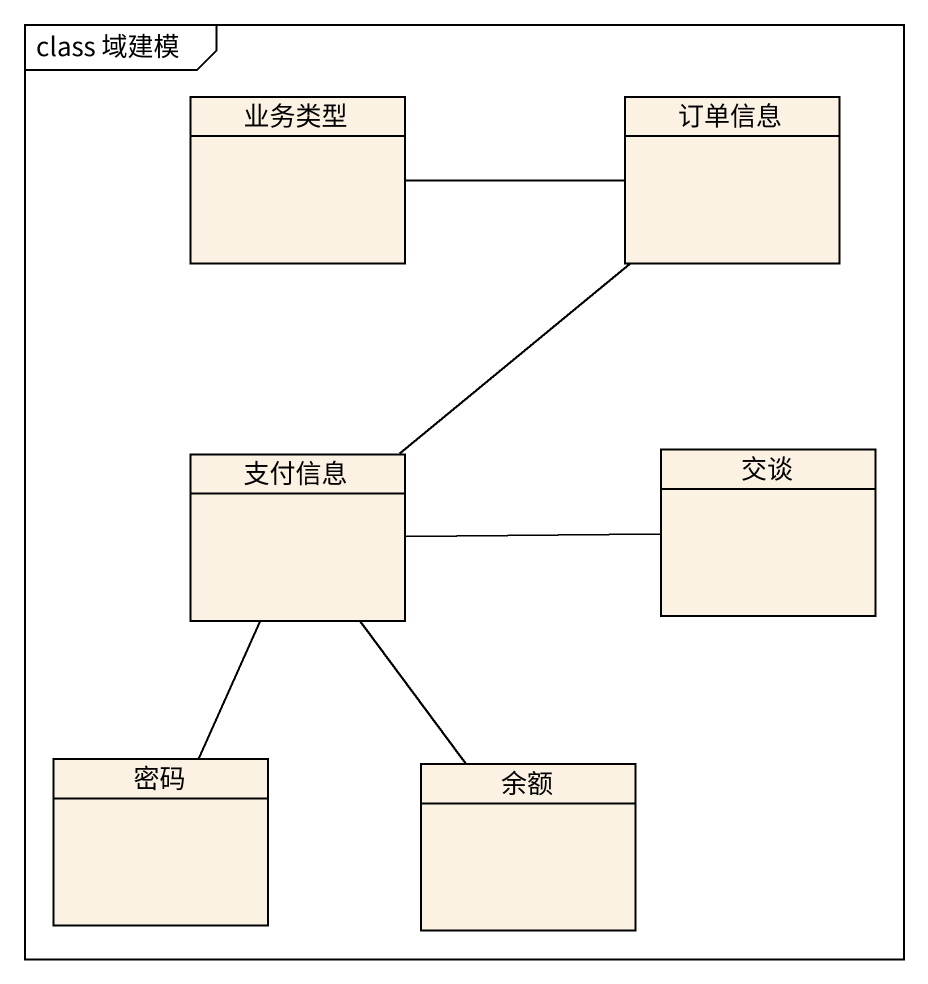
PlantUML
@startuml
mainframe class 域建模
hide circle
hide empty members
class 业务类型
class 订单信息
class 支付信息
class 交谈
class 密码
class 余额
业务类型 -right- 订单信息
订单信息 -- 支付信息
支付信息 -right- 交谈
支付信息 -- 密码
支付信息 -- 余额
@enduml
